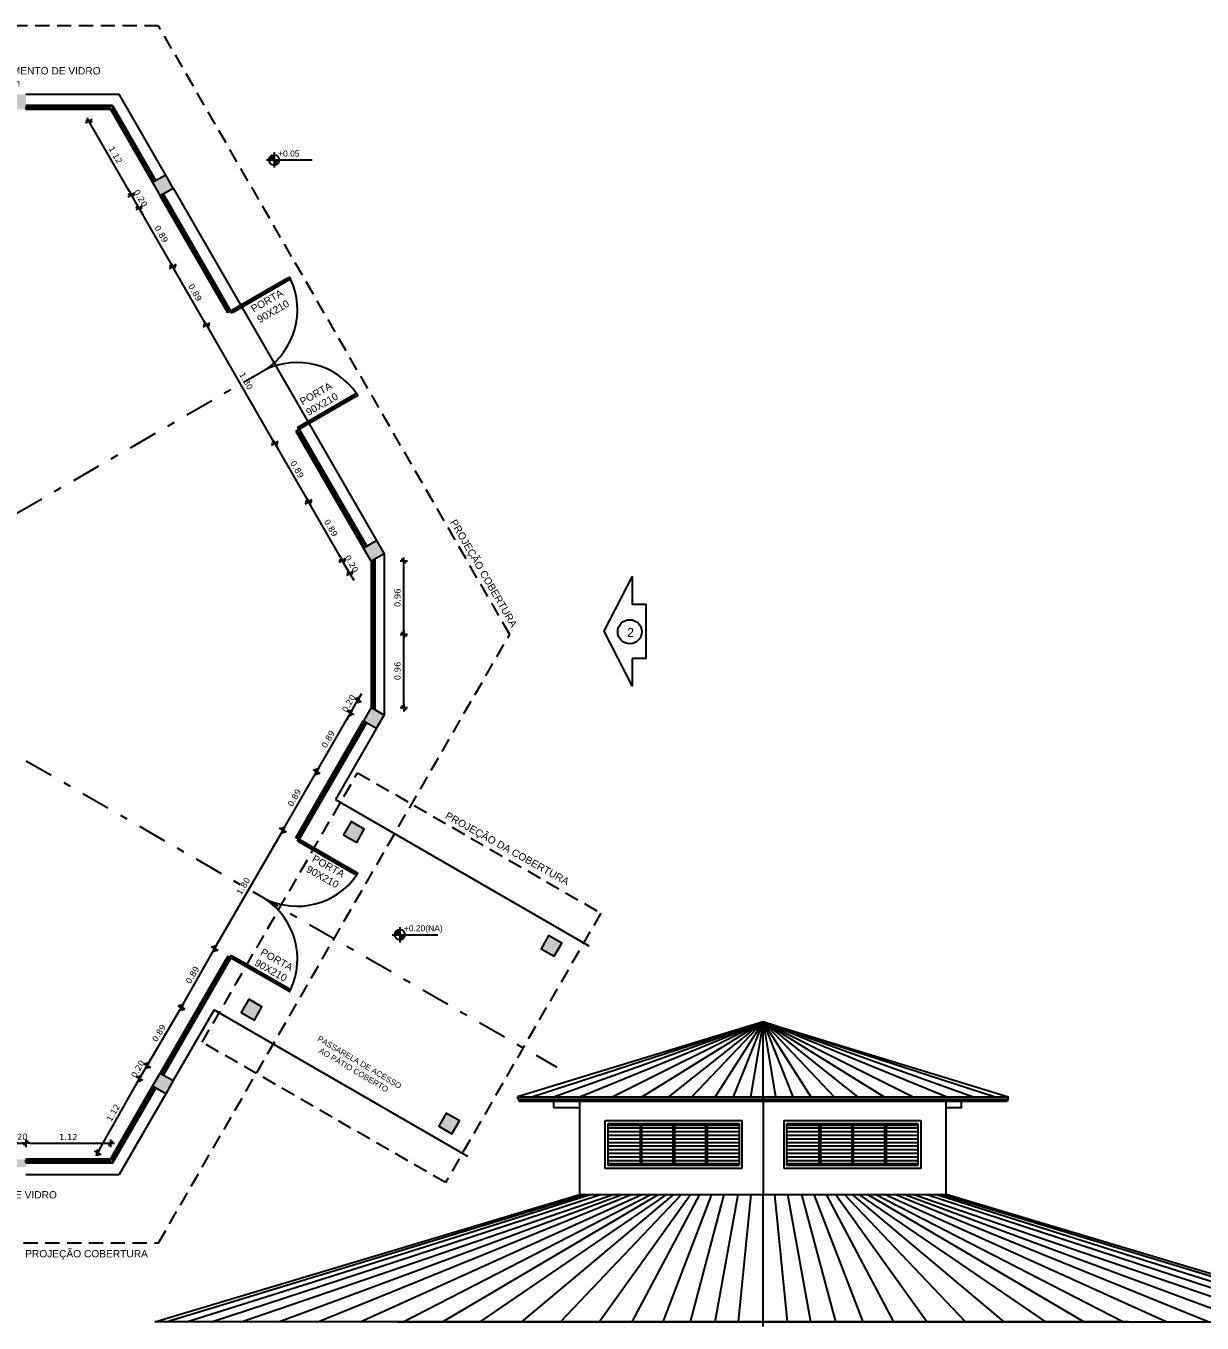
# Model space of a CAD drawing. Extents: x 299 to 462, y 54 to 131.
# Drawn here: x 343.11 to 358.61, y 70.59 to 87.67 of the extents above; entities that cross this region are included whole.
import ezdxf

# ---------------------------------------------------------------- set-up
doc = ezdxf.new("R2010")
doc.units = 0
doc.header["$LTSCALE"] = 0.005
doc.header["$PDMODE"] = 3
for name, pattern in [('DASHDOT', [25.4, 12.7, -6.35, 0, -6.35]), ('HIDDEN', [9.525, 6.35, -3.175]), ('TRACEJADO_G', [0.375, 0.25, -0.125])]:
    doc.linetypes.add(name, pattern=pattern)
doc.layers.get('0').update_dxf_attribs({"linetype": 'CONTINUOUS'})
doc.layers.get('Defpoints').update_dxf_attribs({"linetype": 'CONTINUOUS'})
for name, color, linetype in [('A-01', 1, 'CONTINUOUS'), ('A-COTAS', 1, 'CONTINUOUS'), ('A-ESQ', 1, 'CONTINUOUS'), ('A-PARED', 5, 'CONTINUOUS'), ('A-PILAR_EIXO', 5, 'DASHDOT'), ('A-PISOS-CTEL', 2, 'TRACEJADO_G'), ('A-PISOS-NIVEL', 1, 'CONTINUOUS'), ('A-PROJCOBERTURA', 7, 'HIDDEN'), ('AR-TXT', 1, 'CONTINUOUS'), ('ARQ-CTA-1_050', 1, 'CONTINUOUS'), ('ARQ-CTA-1_075', 1, 'CONTINUOUS'), ('ARQ-ESQ-CORTE', 3, 'CONTINUOUS'), ('ARQ-ESQ-VISTA1', 2, 'CONTINUOUS'), ('ARQ-SMB-1_050', 1, 'CONTINUOUS'), ('ARQ-SMB-1_100', 1, 'CONTINUOUS'), ('ARQ-TXT-1_050', 2, 'CONTINUOUS'), ('ARQ-TXT-1_075', 2, 'CONTINUOUS')]:
    doc.layers.add(name, color=color, linetype=linetype)
doc.styles.add('A20', font='arial.ttf', dxfattribs={"height": 0.2})
doc.styles.add('ESC-50-A20', font='arial.ttf', dxfattribs={"height": 0.1})
doc.styles.add('FNDE Texto Cota 0050', font='verdana.ttf', dxfattribs={"height": 0.08})
doc.dimstyles.new('FNDE 1-0050', dxfattribs={"dimscale": 5, "dimtxt": 0.08, "dimasz": 0.01, "dimexe": 0.15, "dimexo": 0.15, "dimgap": 0.01, "dimtad": 1, "dimzin": 1, "dimdsep": 46, "dimtxsty": 'FNDE Texto Cota 0050', "dimblk": 'tic', "dimcen": 0.015, "dimdle": 0.15, "dimse1": 1, "dimse2": 1, "dimclrd": 251, "dimclre": 251, "dimclrt": 256, "dimaunit": 1, "dimadec": 3, "dimazin": 0, "dimtfac": 1, "dimtix": 1, "dimtmove": 2, "dimatfit": 3, "dimfxl": 0.15, "dimtvp": 1, "dimtolj": 1, "dimtzin": 0, "dimarcsym": 0})

# ---------------------------------------------------------------- blocks, each defined once
blk = doc.blocks.new('tic')
at = {"color": 251}
for p, q in [((-1, 0), (1, 0)), ((0, -1), (0, 1))]:
    blk.add_line(p, q, dxfattribs=at)
blk.add_line((-0.6, -0.6), (0.6, 0.6))
blk = doc.blocks.new('*D21')
at = {"layer": 'ARQ-CTA-1_050', "color": 251, "lineweight": -2, "transparency": 16777216}
for p, q in [((342.86, 72.954), (342.81, 72.954)), ((342.91, 72.954), (343.11, 72.954)), ((343.16, 72.954), (343.21, 72.954))]:
    blk.add_line(p, q, dxfattribs=at)
at = {"layer": 'Defpoints', "color": 0, "transparency": 16777216}
for p in [(342.91, 72.824), (343.11, 72.954), (343.11, 72.824)]:
    blk.add_point(p, dxfattribs=at)
at = {"layer": 'ARQ-CTA-1_050', "color": 251, "lineweight": -2, "transparency": 16777216, "xscale": 0.05, "yscale": 0.05, "zscale": 0.05}
blk.add_blockref('tic', (342.91, 72.954), dxfattribs=at)
at = {"layer": 'ARQ-CTA-1_050', "color": 251, "lineweight": -2, "transparency": 16777216, "xscale": 0.05, "yscale": 0.05, "zscale": 0.05, "rotation": 180}
blk.add_blockref('tic', (343.11, 72.954), dxfattribs=at)
at = {"layer": 'ARQ-CTA-1_050', "transparency": 16777216, "insert": (343.01, 73.038), "char_height": 0.08, "attachment_point": 5, "style": 'FNDE Texto Cota 0050'}
blk.add_mtext('\\A1;0.20', dxfattribs=at)
blk = doc.blocks.new('*D22')
at = {"layer": 'ARQ-CTA-1_050', "color": 251, "lineweight": -2, "transparency": 16777216}
blk.add_line((343.16, 72.954), (344.178, 72.954), dxfattribs=at)
at = {"layer": 'Defpoints', "color": 0, "transparency": 16777216}
for p in [(343.11, 72.824), (344.228, 72.954), (344.228, 72.814)]:
    blk.add_point(p, dxfattribs=at)
at = {"layer": 'ARQ-CTA-1_050', "color": 251, "lineweight": -2, "transparency": 16777216, "xscale": 0.05, "yscale": 0.05, "zscale": 0.05, "rotation": 180}
blk.add_blockref('tic', (343.11, 72.954), dxfattribs=at)
at = {"layer": 'ARQ-CTA-1_050', "color": 251, "lineweight": -2, "transparency": 16777216, "xscale": 0.05, "yscale": 0.05, "zscale": 0.05}
blk.add_blockref('tic', (344.228, 72.954), dxfattribs=at)
at = {"layer": 'ARQ-CTA-1_050', "transparency": 16777216, "insert": (343.669, 73.036), "char_height": 0.08, "attachment_point": 5, "style": 'FNDE Texto Cota 0050'}
blk.add_mtext('\\A1;1.12', dxfattribs=at)
blk = doc.blocks.new('*D23')
at = {"layer": 'ARQ-CTA-1_050', "color": 251, "lineweight": -2, "transparency": 16777216}
blk.add_line((344.081, 72.873), (344.582, 73.759), dxfattribs=at)
at = {"layer": 'Defpoints', "color": 0, "transparency": 16777216}
for p in [(344.606, 73.803), (344.779, 73.705), (344.228, 72.732)]:
    blk.add_point(p, dxfattribs=at)
at = {"layer": 'ARQ-CTA-1_050', "color": 251, "lineweight": -2, "transparency": 16777216, "xscale": 0.05, "yscale": 0.05, "zscale": 0.05}
for p, rotation in [((344.606, 73.803), 60.51234794559244), ((344.056, 72.83), 240.5123479455924)]:
    blk.add_blockref('tic', p, dxfattribs=dict(at, rotation=rotation))
at = {"layer": 'ARQ-CTA-1_050', "transparency": 16777216, "insert": (344.26, 73.356), "char_height": 0.08, "attachment_point": 5, "rotation": 60.5123, "style": 'FNDE Texto Cota 0050'}
blk.add_mtext('\\A1;1.12', dxfattribs=at)
blk = doc.blocks.new('*D24')
at = {"layer": 'ARQ-CTA-1_050', "color": 251, "lineweight": -2, "transparency": 16777216}
for p, q in [((344.732, 74.021), (344.757, 74.064)), ((344.607, 73.805), (344.707, 73.978)), ((344.582, 73.761), (344.557, 73.718))]:
    blk.add_line(p, q, dxfattribs=at)
at = {"layer": 'Defpoints', "color": 0, "transparency": 16777216}
for p in [(344.707, 73.978), (344.879, 73.879), (344.779, 73.705)]:
    blk.add_point(p, dxfattribs=at)
at = {"layer": 'ARQ-CTA-1_050', "color": 251, "lineweight": -2, "transparency": 16777216, "xscale": 0.05, "yscale": 0.05, "zscale": 0.05}
for p, rotation in [((344.707, 73.978), 240.0141372128303), ((344.607, 73.805), 60.01413721283026)]:
    blk.add_blockref('tic', p, dxfattribs=dict(at, rotation=rotation))
at = {"layer": 'ARQ-CTA-1_050', "transparency": 16777216, "insert": (344.585, 73.933), "char_height": 0.08, "attachment_point": 5, "rotation": 60.0141, "style": 'FNDE Texto Cota 0050'}
blk.add_mtext('\\A1;0.20', dxfattribs=at)
blk = doc.blocks.new('*D25')
at = {"layer": 'ARQ-CTA-1_050', "color": 251, "lineweight": -2, "transparency": 16777216}
blk.add_line((344.734, 74.023), (345.136, 74.702), dxfattribs=at)
at = {"layer": 'Defpoints', "color": 0, "transparency": 16777216}
for p in [(345.162, 74.745), (345.332, 74.644), (344.879, 73.879)]:
    blk.add_point(p, dxfattribs=at)
at = {"layer": 'ARQ-CTA-1_050', "color": 251, "lineweight": -2, "transparency": 16777216, "xscale": 0.05, "yscale": 0.05, "zscale": 0.05}
for p, rotation in [((345.162, 74.745), 59.35622469323639), ((344.708, 73.98), 239.3562246932364)]:
    blk.add_blockref('tic', p, dxfattribs=dict(at, rotation=rotation))
at = {"layer": 'ARQ-CTA-1_050', "transparency": 16777216, "insert": (344.863, 74.405), "char_height": 0.08, "attachment_point": 5, "rotation": 59.3562, "style": 'FNDE Texto Cota 0050'}
blk.add_mtext('\\A1;0.89', dxfattribs=at)
blk = doc.blocks.new('*D26')
at = {"layer": 'ARQ-CTA-1_050', "color": 251, "lineweight": -2, "transparency": 16777216}
blk.add_line((345.184, 74.785), (345.572, 75.474), dxfattribs=at)
at = {"layer": 'Defpoints', "color": 0, "transparency": 16777216}
for p in [(345.596, 75.517), (345.769, 75.42), (345.332, 74.644)]:
    blk.add_point(p, dxfattribs=at)
at = {"layer": 'ARQ-CTA-1_050', "color": 251, "lineweight": -2, "transparency": 16777216, "xscale": 0.05, "yscale": 0.05, "zscale": 0.05}
for p, rotation in [((345.596, 75.517), 60.64377530809791), ((345.16, 74.741), 240.6437753080979)]:
    blk.add_blockref('tic', p, dxfattribs=dict(at, rotation=rotation))
at = {"layer": 'ARQ-CTA-1_050', "transparency": 16777216, "insert": (345.305, 75.17), "char_height": 0.08, "attachment_point": 5, "rotation": 60.6438, "style": 'FNDE Texto Cota 0050'}
blk.add_mtext('\\A1;0.89', dxfattribs=at)
blk = doc.blocks.new('*D27')
at = {"layer": 'ARQ-CTA-1_050', "color": 251, "lineweight": -2, "transparency": 16777216}
blk.add_line((345.622, 75.562), (346.472, 77.035), dxfattribs=at)
at = {"layer": 'Defpoints', "color": 0, "transparency": 16777216}
for p in [(346.497, 77.078), (346.677, 76.974), (345.777, 75.415)]:
    blk.add_point(p, dxfattribs=at)
at = {"layer": 'ARQ-CTA-1_050', "color": 251, "lineweight": -2, "transparency": 16777216, "xscale": 0.05, "yscale": 0.05, "zscale": 0.05}
for p, rotation in [((346.497, 77.078), 60.00000000050942), ((345.597, 75.519), 240.0000000005094)]:
    blk.add_blockref('tic', p, dxfattribs=dict(at, rotation=rotation))
at = {"layer": 'ARQ-CTA-1_050', "transparency": 16777216, "insert": (345.975, 76.34), "char_height": 0.08, "attachment_point": 5, "rotation": 60, "style": 'FNDE Texto Cota 0050'}
blk.add_mtext('\\A1;1.80', dxfattribs=at)
blk = doc.blocks.new('*D28')
at = {"layer": 'ARQ-CTA-1_050', "color": 251, "lineweight": -2, "transparency": 16777216}
blk.add_line((346.522, 77.121), (346.917, 77.806), dxfattribs=at)
at = {"layer": 'Defpoints', "color": 0, "transparency": 16777216}
for p in [(346.942, 77.849), (347.122, 77.745), (346.677, 76.974)]:
    blk.add_point(p, dxfattribs=at)
at = {"layer": 'ARQ-CTA-1_050', "color": 251, "lineweight": -2, "transparency": 16777216, "xscale": 0.05, "yscale": 0.05, "zscale": 0.05}
for p, rotation in [((346.942, 77.849), 60.00000000063101), ((346.497, 77.078), 240.000000000631)]:
    blk.add_blockref('tic', p, dxfattribs=dict(at, rotation=rotation))
at = {"layer": 'ARQ-CTA-1_050', "transparency": 16777216, "insert": (346.647, 77.505), "char_height": 0.08, "attachment_point": 5, "rotation": 60, "style": 'FNDE Texto Cota 0050'}
blk.add_mtext('\\A1;0.89', dxfattribs=at)
blk = doc.blocks.new('*D29')
at = {"layer": 'ARQ-CTA-1_050', "color": 251, "lineweight": -2, "transparency": 16777216}
blk.add_line((346.967, 77.892), (347.362, 78.576), dxfattribs=at)
at = {"layer": 'Defpoints', "color": 0, "transparency": 16777216}
for p in [(347.387, 78.62), (347.567, 78.516), (347.122, 77.745)]:
    blk.add_point(p, dxfattribs=at)
at = {"layer": 'ARQ-CTA-1_050', "color": 251, "lineweight": -2, "transparency": 16777216, "xscale": 0.05, "yscale": 0.05, "zscale": 0.05}
for p, rotation in [((347.387, 78.62), 60.00000000062467), ((346.942, 77.849), 240.0000000006247)]:
    blk.add_blockref('tic', p, dxfattribs=dict(at, rotation=rotation))
at = {"layer": 'ARQ-CTA-1_050', "transparency": 16777216, "insert": (347.092, 78.276), "char_height": 0.08, "attachment_point": 5, "rotation": 60, "style": 'FNDE Texto Cota 0050'}
blk.add_mtext('\\A1;0.89', dxfattribs=at)
blk = doc.blocks.new('*D30')
at = {"layer": 'ARQ-CTA-1_050', "color": 251, "lineweight": -2, "transparency": 16777216}
for p, q in [((347.387, 78.62), (347.486, 78.793)), ((347.511, 78.836), (347.536, 78.879)), ((347.362, 78.577), (347.337, 78.533))]:
    blk.add_line(p, q, dxfattribs=at)
at = {"layer": 'Defpoints', "color": 0, "transparency": 16777216}
for p in [(347.486, 78.793), (347.659, 78.693), (347.559, 78.521)]:
    blk.add_point(p, dxfattribs=at)
at = {"layer": 'ARQ-CTA-1_050', "color": 251, "lineweight": -2, "transparency": 16777216, "xscale": 0.05, "yscale": 0.05, "zscale": 0.05}
for p, rotation in [((347.486, 78.793), 239.9999999828792), ((347.387, 78.62), 59.99999998287925)]:
    blk.add_blockref('tic', p, dxfattribs=dict(at, rotation=rotation))
at = {"layer": 'ARQ-CTA-1_050', "transparency": 16777216, "insert": (347.364, 78.748), "char_height": 0.08, "attachment_point": 5, "rotation": 60, "style": 'FNDE Texto Cota 0050'}
blk.add_mtext('\\A1;0.20', dxfattribs=at)
blk = doc.blocks.new('*D31')
at = {"layer": 'ARQ-CTA-1_050', "color": 251, "lineweight": -2, "transparency": 16777216}
blk.add_line((348.09, 78.743), (348.09, 79.607), dxfattribs=at)
at = {"layer": 'Defpoints', "color": 0, "transparency": 16777216}
for p in [(348.09, 79.657), (348.199, 79.657), (348.189, 78.693)]:
    blk.add_point(p, dxfattribs=at)
at = {"layer": 'ARQ-CTA-1_050', "color": 251, "lineweight": -2, "transparency": 16777216, "xscale": 0.05, "yscale": 0.05, "zscale": 0.05}
for p, rotation in [((348.09, 79.657), 90), ((348.09, 78.693), 270)]:
    blk.add_blockref('tic', p, dxfattribs=dict(at, rotation=rotation))
at = {"layer": 'ARQ-CTA-1_050', "transparency": 16777216, "insert": (348.007, 79.175), "char_height": 0.08, "attachment_point": 5, "rotation": 90, "style": 'FNDE Texto Cota 0050'}
blk.add_mtext('\\A1;0.96', dxfattribs=at)
blk = doc.blocks.new('*D32')
at = {"layer": 'ARQ-CTA-1_050', "color": 251, "lineweight": -2, "transparency": 16777216}
blk.add_line((348.09, 79.707), (348.09, 80.57), dxfattribs=at)
at = {"layer": 'Defpoints', "color": 0, "transparency": 16777216}
for p in [(348.09, 80.62), (348.189, 80.62), (348.199, 79.657)]:
    blk.add_point(p, dxfattribs=at)
at = {"layer": 'ARQ-CTA-1_050', "color": 251, "lineweight": -2, "transparency": 16777216, "xscale": 0.05, "yscale": 0.05, "zscale": 0.05}
for p, rotation in [((348.09, 80.62), 90), ((348.09, 79.657), 270)]:
    blk.add_blockref('tic', p, dxfattribs=dict(at, rotation=rotation))
at = {"layer": 'ARQ-CTA-1_050', "transparency": 16777216, "insert": (348.007, 80.139), "char_height": 0.08, "attachment_point": 5, "rotation": 90, "style": 'FNDE Texto Cota 0050'}
blk.add_mtext('\\A1;0.96', dxfattribs=at)
blk = doc.blocks.new('*D33')
at = {"layer": 'ARQ-CTA-1_050', "color": 251, "lineweight": -2, "transparency": 16777216}
for p, q in [((347.254, 80.676), (347.229, 80.719)), ((347.379, 80.459), (347.279, 80.632)), ((347.404, 80.416), (347.429, 80.372))]:
    blk.add_line(p, q, dxfattribs=at)
at = {"layer": 'Defpoints', "color": 0, "transparency": 16777216}
for p in [(347.559, 80.793), (347.279, 80.632), (347.659, 80.62)]:
    blk.add_point(p, dxfattribs=at)
at = {"layer": 'ARQ-CTA-1_050', "color": 251, "lineweight": -2, "transparency": 16777216, "xscale": 0.05, "yscale": 0.05, "zscale": 0.05}
for p, rotation in [((347.279, 80.632), 299.9999999992887), ((347.379, 80.459), 119.9999999992887)]:
    blk.add_blockref('tic', p, dxfattribs=dict(at, rotation=rotation))
at = {"layer": 'ARQ-CTA-1_050', "transparency": 16777216, "insert": (347.402, 80.587), "char_height": 0.08, "attachment_point": 5, "rotation": 300, "style": 'FNDE Texto Cota 0050'}
blk.add_mtext('\\A1;0.20', dxfattribs=at)
blk = doc.blocks.new('*D34')
at = {"layer": 'ARQ-CTA-1_050', "color": 251, "lineweight": -2, "transparency": 16777216}
blk.add_line((347.254, 80.676), (346.86, 81.359), dxfattribs=at)
at = {"layer": 'Defpoints', "color": 0, "transparency": 16777216}
for p in [(347.122, 81.569), (346.835, 81.403), (347.567, 80.798)]:
    blk.add_point(p, dxfattribs=at)
at = {"layer": 'ARQ-CTA-1_050', "color": 251, "lineweight": -2, "transparency": 16777216, "xscale": 0.05, "yscale": 0.05, "zscale": 0.05}
for p, rotation in [((346.835, 81.403), 119.999999999377), ((347.279, 80.632), 299.9999999993771)]:
    blk.add_blockref('tic', p, dxfattribs=dict(at, rotation=rotation))
at = {"layer": 'ARQ-CTA-1_050', "transparency": 16777216, "insert": (347.129, 81.059), "char_height": 0.08, "attachment_point": 5, "rotation": 300, "style": 'FNDE Texto Cota 0050'}
blk.add_mtext('\\A1;0.89', dxfattribs=at)
blk = doc.blocks.new('*D35')
at = {"layer": 'ARQ-CTA-1_050', "color": 251, "lineweight": -2, "transparency": 16777216}
blk.add_line((346.81, 81.446), (346.415, 82.13), dxfattribs=at)
at = {"layer": 'Defpoints', "color": 0, "transparency": 16777216}
for p in [(346.677, 82.34), (346.39, 82.173), (347.122, 81.569)]:
    blk.add_point(p, dxfattribs=at)
at = {"layer": 'ARQ-CTA-1_050', "color": 251, "lineweight": -2, "transparency": 16777216, "xscale": 0.05, "yscale": 0.05, "zscale": 0.05}
for p, rotation in [((346.39, 82.173), 119.9999999991153), ((346.835, 81.403), 299.9999999991153)]:
    blk.add_blockref('tic', p, dxfattribs=dict(at, rotation=rotation))
at = {"layer": 'ARQ-CTA-1_050', "transparency": 16777216, "insert": (346.684, 81.83), "char_height": 0.08, "attachment_point": 5, "rotation": 300, "style": 'FNDE Texto Cota 0050'}
blk.add_mtext('\\A1;0.89', dxfattribs=at)
blk = doc.blocks.new('*D36')
at = {"layer": 'ARQ-CTA-1_050', "color": 251, "lineweight": -2, "transparency": 16777216}
blk.add_line((346.365, 82.217), (345.514, 83.689), dxfattribs=at)
at = {"layer": 'Defpoints', "color": 0, "transparency": 16777216}
for p in [(345.777, 83.899), (345.489, 83.732), (346.677, 82.34)]:
    blk.add_point(p, dxfattribs=at)
at = {"layer": 'ARQ-CTA-1_050', "color": 251, "lineweight": -2, "transparency": 16777216, "xscale": 0.05, "yscale": 0.05, "zscale": 0.05}
for p, rotation in [((345.489, 83.732), 119.9999999993979), ((346.39, 82.173), 299.9999999993979)]:
    blk.add_blockref('tic', p, dxfattribs=dict(at, rotation=rotation))
at = {"layer": 'ARQ-CTA-1_050', "transparency": 16777216, "insert": (346.012, 82.995), "char_height": 0.08, "attachment_point": 5, "rotation": 300, "style": 'FNDE Texto Cota 0050'}
blk.add_mtext('\\A1;1.80', dxfattribs=at)
blk = doc.blocks.new('*D37')
at = {"layer": 'ARQ-CTA-1_050', "color": 251, "lineweight": -2, "transparency": 16777216}
blk.add_line((345.464, 83.776), (345.07, 84.46), dxfattribs=at)
at = {"layer": 'Defpoints', "color": 0, "transparency": 16777216}
for p in [(345.332, 84.669), (345.045, 84.503), (345.777, 83.899)]:
    blk.add_point(p, dxfattribs=at)
at = {"layer": 'ARQ-CTA-1_050', "color": 251, "lineweight": -2, "transparency": 16777216, "xscale": 0.05, "yscale": 0.05, "zscale": 0.05}
for p, rotation in [((345.045, 84.503), 119.9999999993781), ((345.489, 83.732), 299.9999999993781)]:
    blk.add_blockref('tic', p, dxfattribs=dict(at, rotation=rotation))
at = {"layer": 'ARQ-CTA-1_050', "transparency": 16777216, "insert": (345.339, 84.16), "char_height": 0.08, "attachment_point": 5, "rotation": 300, "style": 'FNDE Texto Cota 0050'}
blk.add_mtext('\\A1;0.89', dxfattribs=at)
blk = doc.blocks.new('*D38')
at = {"layer": 'ARQ-CTA-1_050', "color": 251, "lineweight": -2, "transparency": 16777216}
blk.add_line((345.02, 84.546), (344.625, 85.231), dxfattribs=at)
at = {"layer": 'Defpoints', "color": 0, "transparency": 16777216}
for p in [(344.887, 85.44), (344.6, 85.274), (345.332, 84.669)]:
    blk.add_point(p, dxfattribs=at)
at = {"layer": 'ARQ-CTA-1_050', "color": 251, "lineweight": -2, "transparency": 16777216, "xscale": 0.05, "yscale": 0.05, "zscale": 0.05}
for p, rotation in [((344.6, 85.274), 119.9999999993472), ((345.045, 84.503), 299.9999999993472)]:
    blk.add_blockref('tic', p, dxfattribs=dict(at, rotation=rotation))
at = {"layer": 'ARQ-CTA-1_050', "transparency": 16777216, "insert": (344.894, 84.93), "char_height": 0.08, "attachment_point": 5, "rotation": 300, "style": 'FNDE Texto Cota 0050'}
blk.add_mtext('\\A1;0.89', dxfattribs=at)
blk = doc.blocks.new('*D39')
at = {"layer": 'ARQ-CTA-1_050', "color": 251, "lineweight": -2, "transparency": 16777216}
for p, q in [((344.475, 85.49), (344.45, 85.534)), ((344.6, 85.274), (344.5, 85.447)), ((344.625, 85.231), (344.65, 85.187))]:
    blk.add_line(p, q, dxfattribs=at)
at = {"layer": 'Defpoints', "color": 0, "transparency": 16777216}
for p in [(344.779, 85.608), (344.5, 85.447), (344.879, 85.435)]:
    blk.add_point(p, dxfattribs=at)
at = {"layer": 'ARQ-CTA-1_050', "color": 251, "lineweight": -2, "transparency": 16777216, "xscale": 0.05, "yscale": 0.05, "zscale": 0.05}
for p, rotation in [((344.5, 85.447), 300.000000000016), ((344.6, 85.274), 120.0000000000159)]:
    blk.add_blockref('tic', p, dxfattribs=dict(at, rotation=rotation))
at = {"layer": 'ARQ-CTA-1_050', "transparency": 16777216, "insert": (344.622, 85.402), "char_height": 0.08, "attachment_point": 5, "rotation": 300, "style": 'FNDE Texto Cota 0050'}
blk.add_mtext('\\A1;0.20', dxfattribs=at)
blk = doc.blocks.new('*D40')
at = {"layer": 'ARQ-CTA-1_050', "color": 251, "lineweight": -2, "transparency": 16777216}
blk.add_line((344.475, 85.49), (343.965, 86.372), dxfattribs=at)
at = {"layer": 'Defpoints', "color": 0, "transparency": 16777216}
for p in [(344.228, 86.582), (343.94, 86.415), (344.787, 85.613)]:
    blk.add_point(p, dxfattribs=at)
at = {"layer": 'ARQ-CTA-1_050', "color": 251, "lineweight": -2, "transparency": 16777216, "xscale": 0.05, "yscale": 0.05, "zscale": 0.05}
for p, rotation in [((343.94, 86.415), 120.0000000006582), ((344.5, 85.447), 300.0000000006582)]:
    blk.add_blockref('tic', p, dxfattribs=dict(at, rotation=rotation))
at = {"layer": 'ARQ-CTA-1_050', "transparency": 16777216, "insert": (344.291, 85.972), "char_height": 0.08, "attachment_point": 5, "rotation": 300, "style": 'FNDE Texto Cota 0050'}
blk.add_mtext('\\A1;1.12', dxfattribs=at)
blk = doc.blocks.new('FNDE-Nível Planta-1_050')
at = {"linetype": 'Continuous', "ltscale": 0.5}
h = blk.add_hatch(color=251, dxfattribs=at)
h.paths.add_polyline_path([(135.698, 5.827), (135.698, 5.894, 0.414214), (135.631, 5.827)])
h.paths.add_polyline_path([(135.698, 5.827), (135.698, 5.76, 0.414214), (135.766, 5.827)])
at = {"color": 251}
for p, q in [((135.598, 5.827), (135.766, 5.827)), ((135.698, 5.928), (135.698, 5.726)), ((135.766, 5.827), (136.198, 5.827))]:
    blk.add_line(p, q, dxfattribs=at)
blk.add_circle((135.698, 5.827), 0.0672, dxfattribs=at)

msp = doc.modelspace()

# ---------------------------------------------------------------- hatches: boundary and pattern name
at = {"layer": 'A-COTAS'}
h = msp.add_hatch(color=256, dxfattribs=at)
h.set_gradient(color1=(173, 173, 173), color2=(173, 173, 173))
h.paths.add_polyline_path([(347.695, 78.557), (347.58, 78.557), (347.559, 78.52), (347.695, 78.441)])
h.paths.add_polyline_path([(347.811, 78.557), (347.695, 78.557), (347.695, 78.441), (347.732, 78.42)])
h.paths.add_polyline_path([(347.695, 78.672), (347.695, 78.557), (347.811, 78.557), (347.832, 78.593)])
h.paths.add_polyline_path([(347.695, 78.672), (347.659, 78.693), (347.58, 78.557), (347.695, 78.557)])
h.paths.add_polyline_path([(347.811, 80.757), (347.695, 80.757), (347.695, 80.641), (347.832, 80.72)])
h.paths.add_polyline_path([(347.732, 80.893), (347.695, 80.872), (347.695, 80.757), (347.811, 80.757)])
h.paths.add_polyline_path([(347.695, 80.872), (347.559, 80.793), (347.58, 80.757), (347.695, 80.757)])
h.paths.add_polyline_path([(347.695, 80.757), (347.58, 80.757), (347.659, 80.62), (347.695, 80.641)])
h.paths.add_polyline_path([(345.052, 85.535), (345.031, 85.572), (344.915, 85.572), (344.915, 85.456)])
h.paths.add_polyline_path([(344.952, 85.708), (344.915, 85.687), (344.915, 85.572), (345.031, 85.572)])
h.paths.add_polyline_path([(344.915, 85.687), (344.779, 85.608), (344.8, 85.572), (344.915, 85.572)])
h.paths.add_polyline_path([(344.915, 85.572), (344.8, 85.572), (344.879, 85.435), (344.915, 85.456)])
h.paths.add_polyline_path([(343.11, 86.672), (343.01, 86.672), (343.01, 86.572), (343.11, 86.572)])
h.paths.add_polyline_path([(343.01, 86.672), (342.91, 86.672), (342.91, 86.572), (343.01, 86.572)])
h.paths.add_polyline_path([(343.01, 86.772), (342.91, 86.772), (342.91, 86.672), (343.01, 86.672)])
h.paths.add_polyline_path([(343.11, 86.772), (343.01, 86.772), (343.01, 86.672), (343.11, 86.672)])
h.paths.add_polyline_path([(337.55, 86.672), (337.45, 86.672), (337.45, 86.572), (337.55, 86.572)])
h.paths.add_polyline_path([(337.55, 86.772), (337.45, 86.772), (337.45, 86.672), (337.55, 86.672)])
h.paths.add_polyline_path([(337.45, 86.772), (337.35, 86.772), (337.35, 86.672), (337.45, 86.672)])
h.paths.add_polyline_path([(337.45, 86.672), (337.35, 86.672), (337.35, 86.572), (337.45, 86.572)])
h.paths.add_polyline_path([(335.661, 85.572), (335.545, 85.572), (335.545, 85.456), (335.582, 85.435)])
h.paths.add_polyline_path([(335.545, 85.687), (335.545, 85.572), (335.661, 85.572), (335.682, 85.608)])
h.paths.add_polyline_path([(335.545, 85.687), (335.509, 85.708), (335.43, 85.572), (335.545, 85.572)])
h.paths.add_polyline_path([(335.545, 85.572), (335.43, 85.572), (335.409, 85.535), (335.545, 85.456)])
h.paths.add_polyline_path([(332.881, 80.757), (332.765, 80.757), (332.765, 80.641), (332.802, 80.62)])
h.paths.add_polyline_path([(332.902, 80.793), (332.765, 80.872), (332.765, 80.757), (332.881, 80.757)])
h.paths.add_polyline_path([(332.765, 80.872), (332.729, 80.893), (332.65, 80.757), (332.765, 80.757)])
h.paths.add_polyline_path([(332.765, 80.757), (332.65, 80.757), (332.629, 80.72), (332.765, 80.641)])
h.paths.add_polyline_path([(332.881, 78.557), (332.765, 78.557), (332.765, 78.441), (332.902, 78.52)])
h.paths.add_polyline_path([(332.802, 78.693), (332.765, 78.672), (332.765, 78.557), (332.881, 78.557)])
h.paths.add_polyline_path([(332.765, 78.672), (332.629, 78.593), (332.65, 78.557), (332.765, 78.557)])
h.paths.add_polyline_path([(332.765, 78.557), (332.65, 78.557), (332.729, 78.42), (332.765, 78.441)])
h = msp.add_hatch(color=256, dxfattribs=at)
h.set_gradient(color1=(173, 173, 173), color2=(173, 173, 173))
h.paths.add_polyline_path([(347.469, 76.917), (347.569, 77.09), (347.395, 77.19), (347.295, 77.016)])
h.paths.add_polyline_path([(346.12, 74.577), (346.22, 74.75), (346.047, 74.85), (345.947, 74.677)])
h.paths.add_polyline_path([(348.723, 73.077), (348.823, 73.25), (348.65, 73.35), (348.55, 73.177)])
h.paths.add_polyline_path([(350.071, 75.417), (350.171, 75.59), (349.998, 75.69), (349.898, 75.516)])
h = msp.add_hatch(color=256, dxfattribs=at)
h.set_gradient(color1=(173, 173, 173), color2=(173, 173, 173))
h.paths.add_polyline_path([(344.965, 73.829), (344.879, 73.879), (344.779, 73.705), (344.865, 73.655)])
h.paths.add_polyline_path([(345.052, 73.779), (344.965, 73.829), (344.865, 73.655), (344.952, 73.605)])
h.paths.add_polyline_path([(343.11, 72.742), (342.91, 72.742), (342.91, 72.642), (343.11, 72.642)])

# ---------------------------------------------------------------- linework, layer by layer
at = {"layer": 'A-01', "color": 3}
for p, q in [((352.824, 74.553), (349.59, 73.565)), ((352.824, 74.553), (356.058, 73.565)), ((352.824, 73.507), (352.824, 74.553)), ((349.59, 73.565), (356.058, 73.565)), ((349.599, 73.536), (349.59, 73.565)), ((349.599, 73.536), (349.607, 73.507)), ((349.607, 73.507), (356.04, 73.507)), ((356.049, 73.536), (356.04, 73.507)), ((356.049, 73.536), (356.058, 73.565)), ((344.809, 70.6), (350.411, 72.28)), ((352.824, 70.542), (352.824, 72.28)), ((360.839, 70.6), (355.237, 72.28)), ((357.639, 70.6), (344.809, 70.6)), ((348.009, 70.6), (360.839, 70.6))]:
    msp.add_line(p, q, dxfattribs=at)
at = {"layer": 'A-01', "color": 9}
for p, q in [((349.776, 73.565), (352.824, 74.553)), ((350.062, 73.565), (352.824, 74.553)), ((350.411, 73.565), (352.824, 74.553)), ((352.824, 74.553), (350.845, 73.565)), ((352.824, 74.553), (351.229, 73.565)), ((352.824, 74.553), (351.578, 73.565)), ((352.824, 74.553), (351.886, 73.565)), ((352.824, 74.553), (352.193, 73.565)), ((352.824, 74.553), (352.431, 73.565)), ((352.824, 74.553), (352.659, 73.565)), ((355.871, 73.565), (352.824, 74.553)), ((355.585, 73.565), (352.824, 74.553)), ((355.237, 73.565), (352.824, 74.553)), ((352.824, 74.553), (354.803, 73.565)), ((352.824, 74.553), (354.418, 73.565)), ((352.824, 74.553), (354.069, 73.565)), ((352.824, 74.553), (353.762, 73.565)), ((352.824, 74.553), (353.455, 73.565)), ((352.824, 74.553), (353.216, 73.565)), ((352.824, 74.553), (352.988, 73.565)), ((344.957, 70.6), (350.476, 72.28)), ((345.228, 70.6), (350.551, 72.28)), ((345.557, 70.6), (350.681, 72.28)), ((345.946, 70.6), (350.849, 72.28)), ((346.44, 70.6), (350.968, 72.28)), ((346.957, 70.6), (351.085, 72.28)), ((347.513, 70.6), (351.226, 72.28)), ((348.083, 70.6), (351.345, 72.28)), ((348.598, 70.6), (351.446, 72.28)), ((349.097, 70.6), (351.556, 72.28)), ((349.646, 70.6), (351.646, 72.28)), ((350.155, 70.6), (351.751, 72.28)), ((350.665, 70.6), (351.869, 72.28)), ((351.1, 70.6), (351.99, 72.28)), ((351.506, 70.6), (352.149, 72.28)), ((351.867, 70.6), (352.312, 72.28)), ((352.194, 70.6), (352.498, 72.28)), ((352.499, 70.6), (352.667, 72.28)), ((353.148, 70.6), (352.981, 72.28)), ((353.454, 70.6), (353.149, 72.28)), ((353.781, 70.6), (353.336, 72.28)), ((354.142, 70.6), (353.499, 72.28)), ((354.548, 70.6), (353.658, 72.28)), ((354.983, 70.6), (353.778, 72.28)), ((355.493, 70.6), (353.897, 72.28)), ((356.002, 70.6), (354.001, 72.28)), ((356.551, 70.6), (354.091, 72.28)), ((357.049, 70.6), (354.201, 72.28)), ((357.565, 70.6), (354.303, 72.28)), ((358.135, 70.6), (354.422, 72.28)), ((358.691, 70.6), (354.562, 72.28)), ((359.207, 70.6), (354.68, 72.28)), ((359.702, 70.6), (354.798, 72.28)), ((360.091, 70.6), (354.967, 72.28)), ((360.42, 70.6), (355.096, 72.28)), ((360.69, 70.6), (355.171, 72.28))]:
    msp.add_line(p, q, dxfattribs=at)
at = {"layer": 'A-01'}
for p, q in [((349.599, 73.536), (356.049, 73.536)), ((350.066, 73.421), (350.066, 73.507)), ((355.437, 73.421), (355.437, 73.507)), ((350.411, 73.421), (350.066, 73.421)), ((355.437, 73.421), (355.237, 73.421))]:
    msp.add_line(p, q, dxfattribs=at)
at = {"layer": 'A-01', "color": 2}
for p, q in [((350.411, 72.28), (350.411, 73.507)), ((352.824, 73.507), (352.824, 72.28)), ((355.237, 72.28), (355.237, 73.507)), ((350.411, 72.28), (355.237, 72.28))]:
    msp.add_line(p, q, dxfattribs=at)
at = {"layer": 'A-ESQ'}
for p, q in [((350.745, 73.252), (352.545, 73.252)), ((350.745, 72.622), (350.745, 73.252)), ((350.782, 73.215), (352.508, 73.215)), ((350.782, 72.659), (350.782, 73.215)), ((350.782, 73.191), (351.204, 73.191)), ((351.204, 73.152), (350.782, 73.152)), ((351.204, 73.215), (351.204, 72.659)), ((351.224, 73.215), (351.224, 72.659)), ((351.224, 73.191), (351.635, 73.191)), ((351.635, 73.152), (351.224, 73.152)), ((351.635, 73.215), (351.635, 72.659)), ((351.655, 73.215), (351.655, 72.659)), ((351.655, 73.191), (352.067, 73.191)), ((352.067, 73.152), (351.655, 73.152)), ((352.067, 73.215), (352.067, 72.659)), ((352.087, 73.215), (352.087, 72.659)), ((352.087, 73.191), (352.508, 73.191)), ((352.508, 73.152), (352.087, 73.152)), ((352.508, 73.215), (352.508, 72.659)), ((352.545, 73.252), (352.545, 72.622)), ((353.102, 73.252), (354.902, 73.252)), ((353.102, 72.622), (353.102, 73.252)), ((353.139, 73.215), (354.865, 73.215)), ((353.139, 72.659), (353.139, 73.215)), ((353.139, 73.191), (353.561, 73.191)), ((353.561, 73.152), (353.139, 73.152)), ((353.561, 73.215), (353.561, 72.659)), ((353.581, 73.215), (353.581, 72.659)), ((353.581, 73.191), (353.992, 73.191)), ((353.992, 73.152), (353.581, 73.152)), ((353.992, 73.215), (353.992, 72.659)), ((354.012, 73.215), (354.012, 72.659)), ((354.012, 73.191), (354.424, 73.191)), ((354.424, 73.152), (354.012, 73.152)), ((354.424, 73.215), (354.424, 72.659)), ((354.444, 73.215), (354.444, 72.659)), ((354.444, 73.191), (354.865, 73.191)), ((354.865, 73.152), (354.444, 73.152)), ((354.865, 73.215), (354.865, 72.659)), ((354.902, 73.252), (354.902, 72.622)), ((351.204, 73.104), (350.782, 73.104)), ((351.204, 73.056), (350.782, 73.056)), ((351.204, 73.009), (350.782, 73.009)), ((351.204, 72.961), (350.782, 72.961)), ((351.635, 73.104), (351.224, 73.104)), ((351.635, 73.056), (351.224, 73.056)), ((351.635, 73.009), (351.224, 73.009)), ((351.635, 72.961), (351.224, 72.961)), ((352.067, 73.104), (351.655, 73.104)), ((352.067, 73.056), (351.655, 73.056)), ((352.067, 73.009), (351.655, 73.009)), ((352.067, 72.961), (351.655, 72.961)), ((352.508, 73.104), (352.087, 73.104)), ((352.508, 73.056), (352.087, 73.056)), ((352.508, 73.009), (352.087, 73.009)), ((352.508, 72.961), (352.087, 72.961)), ((353.561, 73.104), (353.139, 73.104)), ((353.561, 73.056), (353.139, 73.056)), ((353.561, 73.009), (353.139, 73.009)), ((353.561, 72.961), (353.139, 72.961)), ((353.992, 73.104), (353.581, 73.104)), ((353.992, 73.056), (353.581, 73.056)), ((353.992, 73.009), (353.581, 73.009)), ((353.992, 72.961), (353.581, 72.961)), ((354.424, 73.104), (354.012, 73.104)), ((354.424, 73.056), (354.012, 73.056)), ((354.424, 73.009), (354.012, 73.009)), ((354.424, 72.961), (354.012, 72.961)), ((354.865, 73.104), (354.444, 73.104)), ((354.865, 73.056), (354.444, 73.056)), ((354.865, 73.009), (354.444, 73.009)), ((354.865, 72.961), (354.444, 72.961)), ((351.204, 72.914), (350.782, 72.914)), ((351.204, 72.866), (350.782, 72.866)), ((351.204, 72.818), (350.782, 72.818)), ((351.635, 72.914), (351.224, 72.914)), ((351.635, 72.866), (351.224, 72.866)), ((351.635, 72.818), (351.224, 72.818)), ((352.067, 72.914), (351.655, 72.914)), ((352.067, 72.866), (351.655, 72.866)), ((352.067, 72.818), (351.655, 72.818)), ((352.508, 72.914), (352.087, 72.914)), ((352.508, 72.866), (352.087, 72.866)), ((352.508, 72.818), (352.087, 72.818)), ((353.561, 72.914), (353.139, 72.914)), ((353.561, 72.866), (353.139, 72.866)), ((353.561, 72.818), (353.139, 72.818)), ((353.992, 72.914), (353.581, 72.914)), ((353.992, 72.866), (353.581, 72.866)), ((353.992, 72.818), (353.581, 72.818)), ((354.424, 72.914), (354.012, 72.914)), ((354.424, 72.866), (354.012, 72.866)), ((354.424, 72.818), (354.012, 72.818)), ((354.865, 72.914), (354.444, 72.914)), ((354.865, 72.866), (354.444, 72.866)), ((354.865, 72.818), (354.444, 72.818)), ((352.545, 72.622), (350.745, 72.622)), ((351.204, 72.771), (350.782, 72.771)), ((351.204, 72.723), (350.782, 72.723)), ((351.204, 72.683), (350.782, 72.683)), ((352.508, 72.659), (350.782, 72.659)), ((351.635, 72.771), (351.224, 72.771)), ((351.635, 72.723), (351.224, 72.723)), ((351.635, 72.683), (351.224, 72.683)), ((352.067, 72.771), (351.655, 72.771)), ((352.067, 72.723), (351.655, 72.723)), ((352.067, 72.683), (351.655, 72.683)), ((352.508, 72.771), (352.087, 72.771)), ((352.508, 72.723), (352.087, 72.723)), ((352.508, 72.683), (352.087, 72.683)), ((354.902, 72.622), (353.102, 72.622)), ((353.561, 72.771), (353.139, 72.771)), ((353.561, 72.723), (353.139, 72.723)), ((353.561, 72.683), (353.139, 72.683)), ((354.865, 72.659), (353.139, 72.659)), ((353.992, 72.771), (353.581, 72.771)), ((353.992, 72.723), (353.581, 72.723)), ((353.992, 72.683), (353.581, 72.683)), ((354.424, 72.771), (354.012, 72.771)), ((354.424, 72.723), (354.012, 72.723)), ((354.424, 72.683), (354.012, 72.683)), ((354.865, 72.771), (354.444, 72.771)), ((354.865, 72.723), (354.444, 72.723)), ((354.865, 72.683), (354.444, 72.683))]:
    msp.add_line(p, q, dxfattribs=at)
at = {"layer": 'A-PARED'}
for points in [[(344.779, 85.608), (344.879, 85.435), (345.052, 85.535), (344.952, 85.708)], [(347.659, 80.62), (347.559, 80.793), (347.732, 80.893), (347.832, 80.72)], [(347.659, 78.693), (347.559, 78.52), (347.732, 78.42), (347.832, 78.593)], [(347.469, 76.917), (347.569, 77.09), (347.395, 77.19), (347.295, 77.016)], [(350.071, 75.417), (350.171, 75.59), (349.998, 75.69), (349.898, 75.516)], [(346.12, 74.577), (346.22, 74.75), (346.047, 74.85), (345.947, 74.677)], [(344.779, 73.705), (344.879, 73.879), (345.052, 73.779), (344.952, 73.605)], [(344.779, 73.705), (344.879, 73.879), (345.052, 73.779), (344.952, 73.605)], [(348.723, 73.077), (348.823, 73.25), (348.65, 73.35), (348.55, 73.177)]]:
    msp.add_lwpolyline(points, close=True, dxfattribs=at)
at = {"layer": 'A-PILAR_EIXO', "color": 1, "ltscale": 6}
for p, q in [((346.305, 83.164), (330.626, 74.112)), ((334.155, 83.164), (350.107, 73.954))]:
    msp.add_line(p, q, dxfattribs=at)
at = {"layer": 'A-PISOS-CTEL', "color": 1, "linetype": 'TRACEJADO_G', "ltscale": 150}
msp.add_lwpolyline([(344.858, 87.672), (335.603, 87.672), (330.976, 79.657), (335.603, 71.642), (344.858, 71.642), (349.485, 79.657)], close=True, dxfattribs=at)
msp.add_lwpolyline([(348.639, 72.437), (345.433, 74.284), (347.48, 77.833), (350.686, 75.986), (348.639, 72.437)], dxfattribs=at)
at = {"layer": 'A-PISOS-NIVEL', "color": 1}
for p, q in [((343.11, 86.772), (344.338, 86.772)), ((344.952, 85.708), (344.338, 86.772)), ((345.052, 85.535), (347.732, 80.893)), ((347.732, 78.42), (347.19, 77.481)), ((347.19, 77.481), (350.527, 75.556)), ((345.59, 74.71), (345.052, 73.779)), ((345.59, 74.71), (348.928, 72.784)), ((344.952, 73.605), (344.338, 72.542)), ((343.11, 72.542), (344.338, 72.542))]:
    msp.add_line(p, q, dxfattribs=at)
at = {"layer": 'A-PROJCOBERTURA', "ltscale": 7.5}
msp.add_line((344.858, 71.642), (344.858, 71.642), dxfattribs=at)
msp.add_arc((349.473, 79.657), 0.01, 330, 30, dxfattribs=at)
at = {"layer": 'ARQ-CTA-1_075', "ltscale": 0.1}
for p, q in [((344.251, 86.622), (343.11, 86.622)), ((344.223, 86.572), (343.11, 86.572)), ((344.223, 86.572), (344.779, 85.608)), ((344.251, 86.622), (344.822, 85.633)), ((345.769, 83.894), (344.879, 85.435)), ((345.812, 83.919), (344.922, 85.46)), ((346.557, 84.349), (345.829, 83.929)), ((346.572, 84.323), (345.844, 83.903)), ((345.777, 83.899), (345.769, 83.894)), ((345.803, 83.914), (345.812, 83.919)), ((347.442, 82.816), (346.714, 82.396)), ((347.457, 82.79), (346.729, 82.37)), ((346.703, 82.355), (346.712, 82.36)), ((346.712, 82.36), (347.602, 80.818)), ((346.677, 82.34), (346.669, 82.335)), ((346.669, 82.335), (347.559, 80.793)), ((347.709, 80.649), (347.709, 78.665)), ((346.669, 76.979), (347.559, 78.521)), ((346.712, 76.954), (347.602, 78.496)), ((346.677, 76.974), (346.669, 76.979)), ((346.703, 76.959), (346.712, 76.954)), ((347.442, 76.498), (346.714, 76.918)), ((347.457, 76.524), (346.729, 76.944)), ((345.769, 75.42), (344.879, 73.879)), ((345.812, 75.395), (344.922, 73.854)), ((345.777, 75.415), (345.769, 75.42)), ((345.803, 75.4), (345.812, 75.395)), ((346.557, 74.965), (345.829, 75.385)), ((346.572, 74.991), (345.844, 75.411)), ((344.223, 72.742), (344.779, 73.705)), ((344.251, 72.692), (344.822, 73.68)), ((344.223, 72.742), (343.11, 72.742)), ((344.251, 72.692), (343.11, 72.692))]:
    msp.add_line(p, q, dxfattribs=at)
for centre, start, end in [((345.729, 83.935), 303.825, 24.8845), ((346.684, 82.28), 35.1155, 116.175), ((346.684, 77.034), 243.825, 324.8845), ((345.729, 75.379), 335.1155, 56.175)]:
    msp.add_arc(centre, 0.958, start, end, dxfattribs=at)
at = {"layer": 'ARQ-ESQ-CORTE', "ltscale": 0.1}
for p, q in [((344.208, 86.612), (344.208, 86.582)), ((344.246, 86.612), (344.208, 86.612)), ((344.208, 86.582), (344.228, 86.582)), ((344.238, 86.564), (344.228, 86.582)), ((344.238, 86.564), (344.264, 86.579)), ((344.246, 86.612), (344.264, 86.579)), ((347.832, 80.72), (347.832, 78.593)), ((347.659, 80.62), (347.659, 78.693)), ((344.208, 72.702), (344.208, 72.732)), ((344.208, 72.732), (344.228, 72.732)), ((344.246, 72.702), (344.208, 72.702)), ((344.238, 72.749), (344.228, 72.732)), ((344.238, 72.749), (344.264, 72.734)), ((344.246, 72.702), (344.264, 72.734))]:
    msp.add_line(p, q, dxfattribs=at)
for points in [[(343.11, 86.612), (343.11, 86.582), (343.14, 86.582), (343.14, 86.612)], [(344.813, 85.628), (344.787, 85.613), (344.772, 85.639), (344.798, 85.654)], [(344.913, 85.455), (344.887, 85.44), (344.902, 85.414), (344.928, 85.429)], [(345.351, 84.697), (345.325, 84.682), (345.34, 84.656), (345.366, 84.671)], [(346.572, 84.323), (346.557, 84.349), (346.583, 84.364), (346.598, 84.338)], [(345.788, 83.94), (345.762, 83.925), (345.777, 83.899), (345.803, 83.914)], [(345.818, 83.888), (345.803, 83.914), (345.829, 83.929), (345.844, 83.903)], [(347.442, 82.816), (347.457, 82.79), (347.483, 82.805), (347.468, 82.831)], [(346.688, 82.381), (346.703, 82.355), (346.729, 82.37), (346.714, 82.396)], [(346.703, 82.355), (346.677, 82.34), (346.692, 82.314), (346.718, 82.329)], [(347.156, 81.571), (347.13, 81.556), (347.115, 81.582), (347.141, 81.597)], [(347.593, 80.813), (347.567, 80.798), (347.552, 80.824), (347.578, 80.839)], [(347.699, 80.643), (347.669, 80.626), (347.669, 80.608), (347.699, 80.608)], [(347.699, 79.642), (347.669, 79.642), (347.669, 79.672), (347.699, 79.672)], [(347.699, 78.67), (347.669, 78.688), (347.669, 78.705), (347.699, 78.705)], [(347.593, 78.501), (347.567, 78.516), (347.552, 78.49), (347.578, 78.475)], [(347.156, 77.743), (347.13, 77.758), (347.115, 77.732), (347.141, 77.717)], [(346.703, 76.959), (346.677, 76.974), (346.692, 77), (346.718, 76.985)], [(346.688, 76.933), (346.703, 76.959), (346.729, 76.944), (346.714, 76.918)], [(347.442, 76.498), (347.457, 76.524), (347.483, 76.509), (347.468, 76.483)], [(345.788, 75.374), (345.762, 75.389), (345.777, 75.415), (345.803, 75.4)], [(345.818, 75.426), (345.803, 75.4), (345.829, 75.385), (345.844, 75.411)], [(346.572, 74.991), (346.557, 74.965), (346.583, 74.95), (346.598, 74.976)], [(345.351, 74.616), (345.325, 74.631), (345.34, 74.657), (345.366, 74.642)], [(344.913, 73.859), (344.887, 73.874), (344.902, 73.9), (344.928, 73.885)], [(344.813, 73.685), (344.787, 73.7), (344.772, 73.675), (344.798, 73.66)], [(343.11, 72.702), (343.11, 72.732), (343.14, 72.732), (343.14, 72.702)]]:
    msp.add_lwpolyline(points, close=True, dxfattribs=at)
at = {"layer": 'ARQ-ESQ-VISTA1', "color": 2}
for p, q in [((344.208, 86.599), (343.14, 86.599)), ((344.208, 86.593), (343.14, 86.593)), ((344.248, 86.57), (344.782, 85.645)), ((344.254, 86.573), (344.788, 85.648)), ((345.335, 84.688), (344.912, 85.42)), ((345.34, 84.691), (344.918, 85.423)), ((345.772, 83.93), (345.35, 84.662)), ((345.778, 83.933), (345.355, 84.665)), ((345.835, 83.918), (346.563, 84.338)), ((345.838, 83.913), (346.566, 84.333)), ((346.72, 82.386), (347.448, 82.806)), ((346.723, 82.38), (347.451, 82.8)), ((346.702, 82.319), (347.125, 81.588)), ((346.708, 82.323), (347.13, 81.591)), ((347.14, 81.562), (347.562, 80.83)), ((347.145, 81.565), (347.568, 80.833)), ((347.68, 79.672), (347.68, 80.608)), ((347.686, 79.672), (347.686, 80.608)), ((347.68, 79.642), (347.68, 78.705)), ((347.686, 79.642), (347.686, 78.705)), ((347.14, 77.752), (347.562, 78.484)), ((347.145, 77.749), (347.568, 78.481)), ((346.702, 76.994), (347.125, 77.726)), ((346.708, 76.991), (347.13, 77.723)), ((346.72, 76.928), (347.448, 76.508)), ((346.723, 76.933), (347.451, 76.513)), ((345.772, 75.383), (345.35, 74.652)), ((345.778, 75.38), (345.355, 74.649)), ((345.835, 75.396), (346.563, 74.976)), ((345.838, 75.401), (346.566, 74.981)), ((345.335, 74.626), (344.912, 73.894)), ((345.34, 74.623), (344.918, 73.891)), ((344.248, 72.744), (344.782, 73.669)), ((344.254, 72.741), (344.788, 73.666)), ((344.208, 72.721), (343.14, 72.721)), ((344.208, 72.714), (343.14, 72.714))]:
    msp.add_line(p, q, dxfattribs=at)
at = {"layer": 'ARQ-SMB-1_100'}
msp.add_lwpolyline([(351.097, 79.338), (351.097, 78.979), (350.731, 79.698), (351.097, 80.416), (351.097, 80.057), (351.28, 80.057), (351.28, 79.338), (351.097, 79.338)], dxfattribs=at)
at = {"layer": 'ARQ-SMB-1_100', "color": 2}
msp.add_circle((351.067, 79.691), 0.159, dxfattribs=at)

# ---------------------------------------------------------------- block references
at = {"layer": 'ARQ-SMB-1_050'}
for p in [(210.682, 80.079), (212.339, 69.874)]:
    msp.add_blockref('FNDE-Nível Planta-1_050', p, dxfattribs=at)

# ---------------------------------------------------------------- texts
at = {"layer": 'AR-TXT', "style": 'ESC-50-A20'}
for s, p in [('PASSARELA DE ACESSO', (346.943, 74.309, -1.89)), ('AO PÁTIO COBERTO', (346.962, 74.152, -1.89))]:
    msp.add_text(s, height=0.075, rotation=329.4575, dxfattribs=at).set_placement(p)
at = {"layer": 'ARQ-SMB-1_050', "style": 'ESC-50-A20'}
for tag, p in [('+0.05', (346.433, 85.951)), ('+0.20(NA)', (348.09, 75.746))]:
    msp.add_attdef(tag, p, 'NA', height=0.08, dxfattribs=at)
at = {"layer": 'ARQ-TXT-1_050', "insert": (351.031, 79.742), "char_height": 0.12, "width": 0.08625, "attachment_point": 1, "style": 'A20'}
msp.add_mtext('2', dxfattribs=at)
at = {"layer": 'ARQ-TXT-1_075', "style": 'ESC-50-A20'}
for s, rotation, p in [('PROJEÇÃO COBERTURA', 300.1466, (348.696, 81.136)), ('PROJEÇÃO DA COBERTURA', 331.0097, (348.626, 77.24))]:
    msp.add_text(s, height=0.096, rotation=rotation, dxfattribs=at).set_placement(p)
msp.add_text('PROJEÇÃO COBERTURA', height=0.096, dxfattribs=at).set_placement((343.1, 71.451))
at = {"layer": 'ARQ-TXT-1_075', "char_height": 0.096, "width": 2.05858, "attachment_point": 1, "style": 'ESC-50-A20'}
for insert in [(342.47, 87.129), (341.894, 72.323)]:
    msp.add_mtext('\\A1;FECHAMENTO DE VIDRO \\Ph = 2.5 m', dxfattribs=dict(at, insert=insert))
for insert, rotation in [((346.063, 83.977), 30), ((346.707, 82.754), 30), ((346.918, 76.757), 331.0743), ((346.237, 75.526), 331.0743)]:
    msp.add_mtext('\\A1;PORTA \\P90X210', dxfattribs=dict(at, insert=insert, rotation=rotation))

# ---------------------------------------------------------------- dimensions: what is measured, and where the dimension line sits
at = {"layer": 'ARQ-CTA-1_050'}
for p1, p2, distance, picture, middle in [((344.787, 85.613), (344.228, 86.582), 0.332, '*D40', (344.291, 85.972)), ((344.879, 85.435), (344.779, 85.608), 0.322, '*D39', (344.622, 85.402)), ((345.332, 84.669), (344.887, 85.44), 0.332, '*D38', (344.894, 84.93)), ((345.777, 83.899), (345.332, 84.669), 0.332, '*D37', (345.339, 84.16)), ((346.677, 82.34), (345.777, 83.899), 0.332, '*D36', (346.012, 82.995)), ((347.122, 81.569), (346.677, 82.34), 0.332, '*D35', (346.684, 81.83)), ((347.567, 80.798), (347.122, 81.569), 0.332, '*D34', (347.129, 81.059)), ((347.659, 80.62), (347.559, 80.793), 0.322, '*D33', (347.402, 80.587)), ((347.559, 78.521), (347.659, 78.693), 0.199, '*D30', (347.364, 78.748)), ((347.122, 77.745), (347.567, 78.516), 0.208, '*D29', (347.092, 78.276)), ((346.677, 76.974), (347.122, 77.745), 0.208, '*D28', (346.647, 77.505)), ((345.777, 75.415), (346.677, 76.974), 0.208, '*D27', (345.975, 76.34)), ((345.332, 74.644), (345.769, 75.42), 0.198, '*D26', (345.305, 75.17)), ((344.879, 73.879), (345.332, 74.644), 0.198, '*D25', (344.863, 74.405)), ((344.779, 73.705), (344.879, 73.879), 0.198, '*D24', (344.585, 73.933)), ((344.228, 72.732), (344.779, 73.705), 0.198, '*D23', (344.26, 73.356))]:
    dim = msp.add_aligned_dim(p1=p1, p2=p2, distance=distance, dimstyle='FNDE 1-0050', override={"dimtad": 0}, dxfattribs=at)
    dim.commit()
    dim.dimension.update_dxf_attribs({"geometry": picture, "text_midpoint": middle})
for base, p1, p2, picture, middle in [((348.09, 80.62), (348.199, 79.657), (348.189, 80.62), '*D32', (348.007, 80.139)), ((348.09, 79.657), (348.189, 78.693), (348.199, 79.657), '*D31', (348.007, 79.175))]:
    dim = msp.add_linear_dim(base=base, p1=p1, p2=p2, angle=90, dimstyle='FNDE 1-0050', override={"dimtad": 0}, dxfattribs=at)
    dim.commit()
    dim.dimension.update_dxf_attribs({"geometry": picture, "text_midpoint": middle})
for base, p1, p2, picture, middle in [((343.11, 72.954), (342.91, 72.824), (343.11, 72.824), '*D21', (343.01, 73.038)), ((344.228, 72.954), (343.11, 72.824), (344.228, 72.814), '*D22', (343.669, 73.036))]:
    dim = msp.add_linear_dim(base=base, p1=p1, p2=p2, dimstyle='FNDE 1-0050', override={"dimtad": 0}, dxfattribs=at)
    dim.commit()
    dim.dimension.update_dxf_attribs({"geometry": picture, "text_midpoint": middle})

doc.saveas('drawing.dxf')
